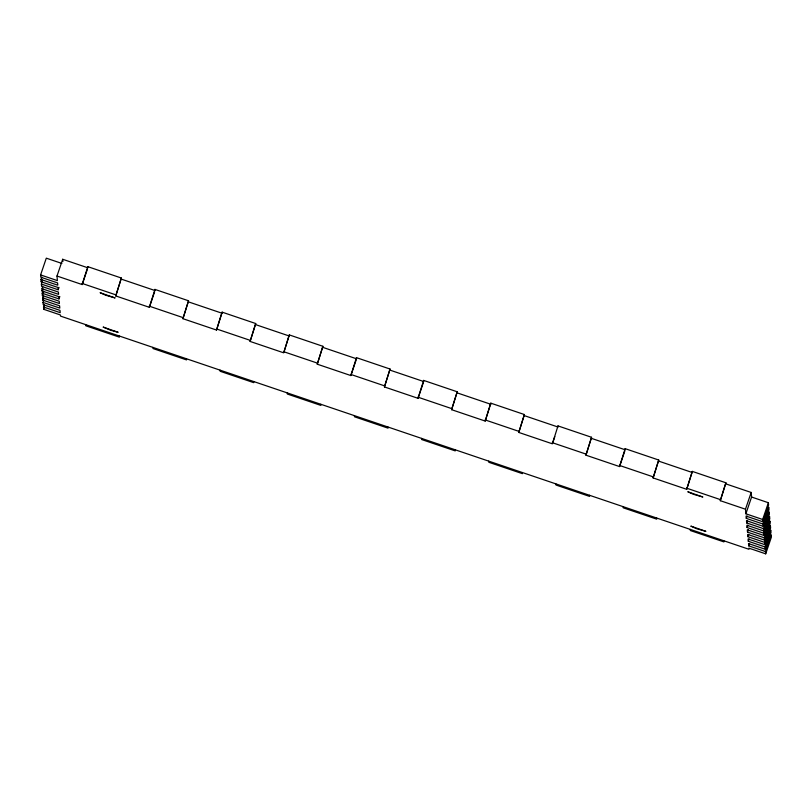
<?xml version="1.0" encoding="UTF-8"?>
<svg xmlns="http://www.w3.org/2000/svg" width="812" height="812" viewBox="0 0 812 812"><rect width="100%" height="100%" fill="white"/><g stroke="black" fill="none" stroke-linecap="round" stroke-linejoin="round"><path stroke-width="1.22" d="M41.818 277.105L41.006 279.501L57.794 285.195L57.591 282.901L40.803 277.217L40.6 274.923L46.304 258.165L61.895 263.443M42.224 281.693L41.402 284.078L58.2 289.772L57.997 287.478L41.199 281.794L42.021 279.399M43.026 290.848L42.214 293.244L59.002 298.928L58.799 296.644L42.011 290.95L42.62 286.271M42.011 290.95L42.823 288.554M43.432 295.426L42.61 297.821L59.408 303.515L59.205 301.222L42.407 295.538L43.635 291.944M43.828 300.014L43.016 302.399L59.804 308.093L59.611 305.799L42.813 300.115L43.625 297.72M765.696 553.835L765.493 551.551L771.197 534.783L771.4 537.077L765.696 553.835L748.897 548.151L748.999 549.298L60.514 316.101L60.413 314.965L43.615 309.27L44.234 304.591M43.615 309.27L44.437 306.875M40.6 274.923L57.388 280.607L56.992 276.029L62.697 259.272L87.889 267.798L87.787 266.661L121.364 278.029L115.761 295.933L149.347 307.312L154.645 291.752M58.2 289.772L59.012 287.377M59.002 298.928L59.814 296.532M56.992 276.029L82.174 284.565L87.787 266.661M82.174 284.565L87.473 268.995M115.761 295.933L121.364 278.029M149.347 307.312L154.95 289.407L188.536 300.785L182.933 318.69L216.52 330.058L222.123 312.153L255.709 323.531L250.106 341.436L283.692 352.814L289.295 334.909L322.882 346.288L317.269 364.192L350.855 375.56L356.153 360M182.933 318.69L188.536 300.785M216.52 330.058L222.123 312.153M250.106 341.436L255.709 323.531M284.098 351.616L289.295 334.909M317.269 364.192L322.882 346.288M350.855 375.56L356.458 357.656L390.044 369.034L384.441 386.938L418.028 398.316L423.326 382.746M384.441 386.938L390.044 369.034M418.028 398.316L423.631 380.412L457.217 391.78L451.614 409.684L485.2 421.063L490.803 403.158L524.39 414.536L518.787 432.441L552.363 443.809L557.976 425.904L591.552 437.282L585.949 455.187L619.536 466.565L624.834 451.005M451.614 409.684L457.217 391.78M485.2 421.063L490.803 403.158M518.787 432.441L524.39 414.536M552.779 442.611L554.809 436.633M585.949 455.187L591.552 437.282M619.536 466.565L625.138 448.66L658.725 460.028L653.122 477.933L686.708 489.311L692.311 471.407L725.898 482.785L720.295 500.689L745.477 509.215L745.883 513.803L762.671 519.487L762.874 521.781L746.086 516.087L746.289 518.381L763.077 524.065L763.28 526.359L746.482 520.665L746.685 522.958L763.483 528.642L763.686 530.936L746.888 525.252L747.091 527.536L763.879 533.23L764.082 535.514L747.294 529.83L747.497 532.124L764.285 537.808L764.488 540.102L747.69 534.408L747.893 536.702L764.691 542.386L764.894 544.679L748.096 538.985L748.299 541.279L765.087 546.963L765.29 549.257L748.502 543.573L748.705 545.857L765.493 551.551M653.122 477.933L658.725 460.028M686.708 489.311L692.311 471.407M720.295 500.689L725.898 482.785M745.477 509.215L751.181 492.458L725.999 483.932M745.883 513.803L751.587 497.035L751.181 492.458M746.289 518.381L747.101 515.985M746.685 522.958L747.507 520.563M747.091 527.536L747.903 525.141M747.497 532.124L748.309 529.728M747.893 536.702L748.715 534.306M748.299 541.279L749.111 538.884M748.705 545.857L749.517 543.461M762.671 519.487L768.385 502.729L751.587 497.035M762.874 521.781L768.578 505.013L768.385 502.729M763.077 524.065L768.781 507.307L768.984 509.601L763.28 526.359M763.483 528.642L769.187 511.885L769.39 514.179L763.686 530.936M763.879 533.23L769.593 516.462L769.786 518.756L764.082 535.514M764.285 537.808L769.989 521.05L770.192 523.334L764.488 540.102M764.691 542.386L770.395 525.628L767.99 524.816M764.894 544.679L770.598 527.922L770.395 525.628M765.087 546.963L770.801 530.206L770.994 532.499L765.29 549.257M121.465 279.176L155.051 290.554L154.95 289.407M188.638 301.932L222.224 313.3M255.81 324.678L289.397 336.056M322.983 347.424L356.559 358.802L356.458 357.656M390.146 370.181L423.732 381.549L423.631 380.412M457.318 392.927L490.905 404.305M524.491 415.683L558.077 427.051L557.976 425.904M591.654 438.429L625.24 449.807L625.138 448.66M658.826 461.175L692.413 472.554M82.073 283.418L115.659 294.797M149.246 306.165L182.832 317.543M216.418 328.921L250.005 340.289M283.591 351.667L317.167 363.045M350.754 374.413L384.34 385.791M417.926 397.169L451.513 408.548M485.099 419.916L518.685 431.294M552.261 442.672L585.848 454.04M619.434 465.418L653.021 476.796M686.607 488.164L720.193 499.542M41.808 288.666L58.596 294.35L58.403 292.056L41.605 286.372L41.402 284.078M43.422 306.987L60.21 312.671L60.007 310.377L43.219 304.693L43.016 302.399M723.817 540.762L723.918 541.908L690.332 530.53L690.23 529.383M656.644 518.015L656.746 519.162L623.159 507.784L623.058 506.637M589.471 495.259L589.573 496.406L555.987 485.028L555.885 483.891M522.309 472.513L522.41 473.66L488.824 462.282L488.722 461.135M455.136 449.767L455.238 450.904L421.651 439.536L421.55 438.389M387.963 427.01L388.065 428.157L354.479 416.779L354.377 415.632M320.791 404.264L320.892 405.411L287.316 394.033L287.215 392.886M253.628 381.508L253.73 382.655L220.143 371.277L220.042 370.14M186.455 358.762L186.557 359.909L152.971 348.531L152.869 347.384M119.283 336.016L119.384 337.153L85.798 325.785L85.696 324.638M62.697 259.272L62.9 261.565M41.006 279.501L41.199 281.794M42.214 293.244L42.407 295.538M42.61 297.821L42.813 300.115M100.262 292.777L105.661 295.223L115.121 297.943L100.262 292.777M103.276 327.124L110.635 330.251L118.146 332.291L103.276 327.124M687.997 491.839L693.387 494.285L702.857 497.005L687.997 491.839M691.012 526.186L696.412 528.632L705.882 531.352L691.012 526.186"/></g></svg>
